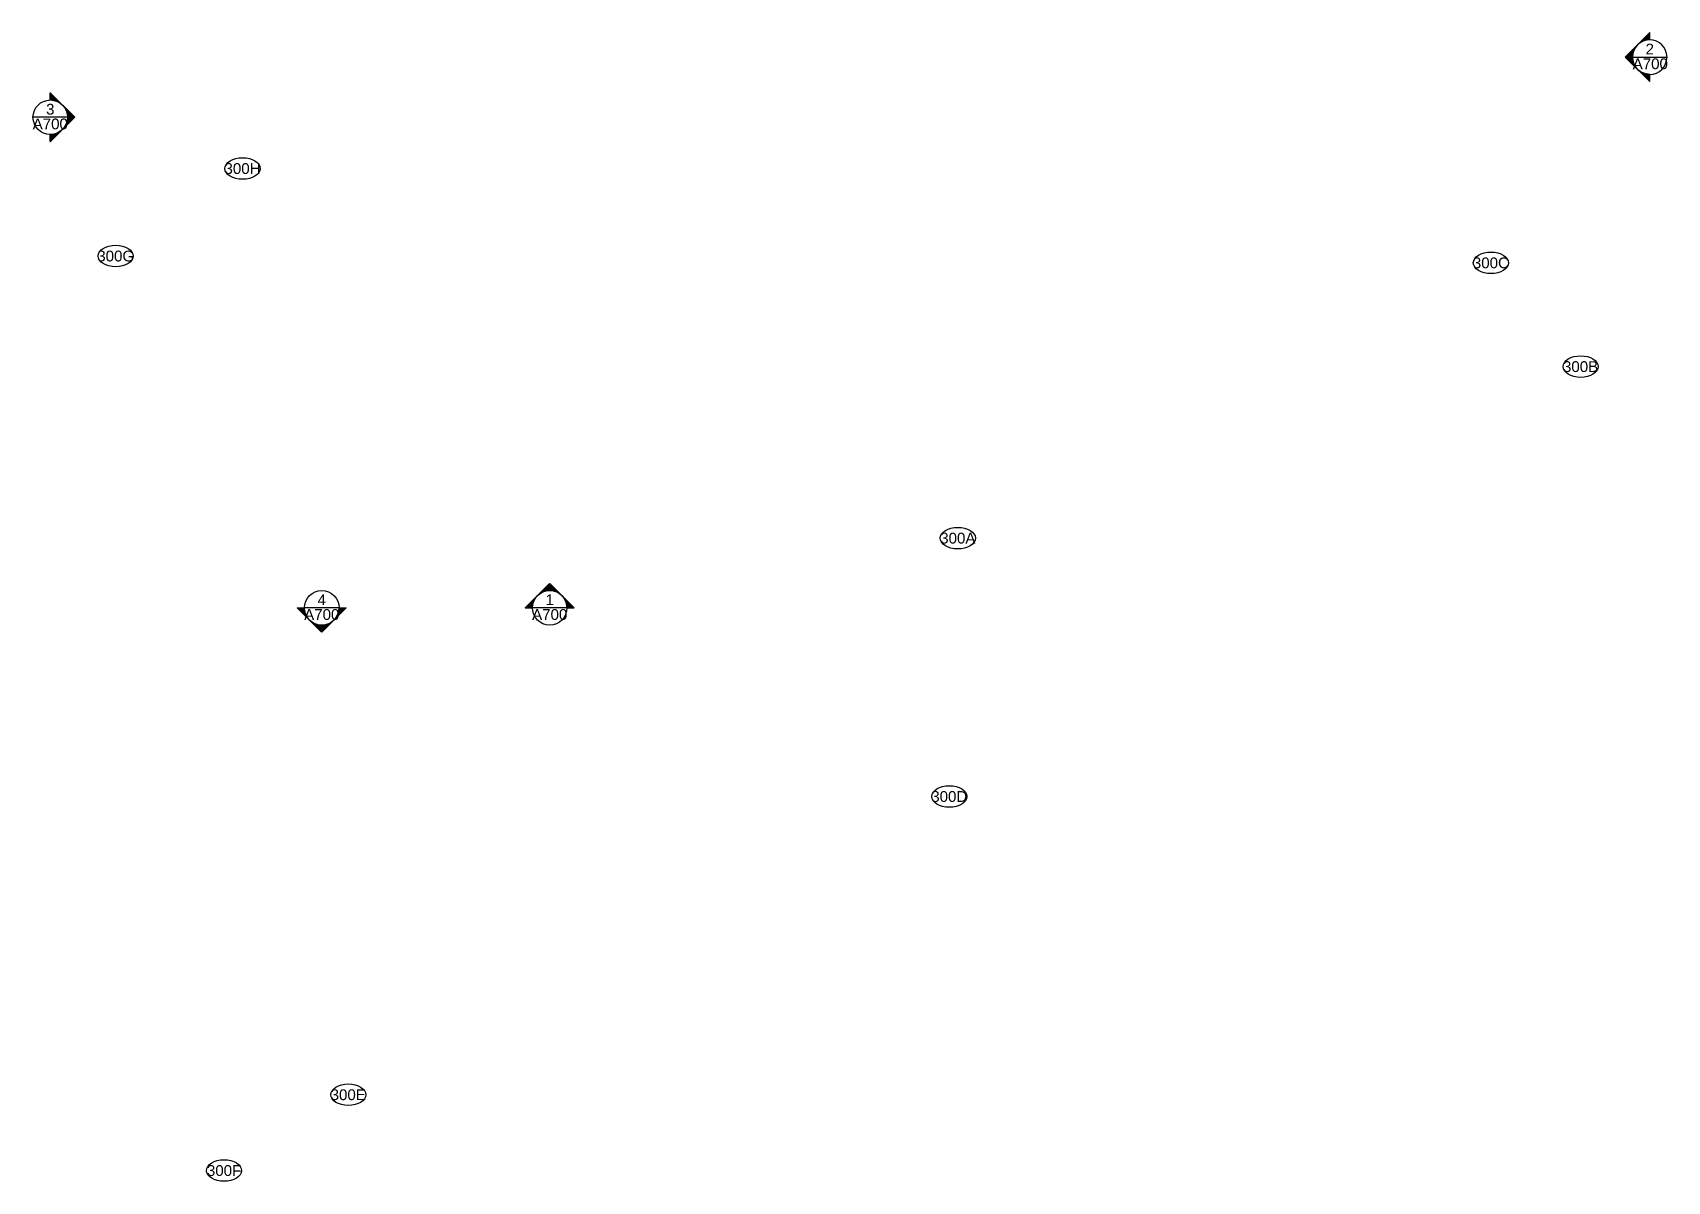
# Model space of a CAD drawing. Header units: inches. Extents: x 540 to 4861, y -166 to 2108.
# Drawn here: x 540 to 1297, y 573 to 1105 of the extents above; entities that cross this region are included whole.
import ezdxf
from ezdxf.enums import TextEntityAlignment as Align

# ---------------------------------------------------------------- set-up
doc = ezdxf.new("R2010")
doc.units = ezdxf.units.IN
doc.header["$LTSCALE"] = 96
doc.header["$MEASUREMENT"] = 0
doc.layers.add('A-Anno-Flor', color=7, linetype='Continuous')
doc.layers.add('A-Door-Iden', color=7, linetype='Continuous')
doc.styles.add('XFINE_0', font='swissl.ttf')
doc.styles.add('XFINE_1-8', font='swissl.ttf', dxfattribs={"height": 10})

# ---------------------------------------------------------------- blocks, each defined once
blk = doc.blocks.new('OTJCustomDoorTag-P')
at = {"color": 4}
blk.add_ellipse((0, 0), major_axis=(-2.03, 0), ratio=0.615385, dxfattribs=at)
at = {"style": 'XFINE_0', "width": 0.7}
blk.add_attdef('DOOR:NUM', text='', height=1, dxfattribs=at).set_placement((0, 0), align=Align.MIDDLE)
at = {"style": 'XFINE_0', "width": 0.7, "flags": 1}
for tag, p in [('DOOR:HDWR', (5.16, -4)), ('DOOR:MAT', (5.16, -5.85)), ('DOOR:FRAME', (5.16, -7.66)), ('DOOR:NEWRELOC', (5.16, -9.46)), ('DOOR:RATING', (5.16, -11.26)), ('DOOR:ROOM', (5.16, -13.01)), ('DOOR:TYPE', (5.16, -14.63)), ('DOOR:COST', (5.16, -16.25))]:
    blk.add_attdef(tag, text='', height=1, dxfattribs=at).set_placement(p, align=Align.MIDDLE_LEFT)
blk = doc.blocks.new('OTJ_Elev')
at = {"color": 0}
blk.add_line((2, 0), (-2, 0), dxfattribs=at)
blk.add_circle((0, 0), 2, dxfattribs=at)
at = {"color": 0, "style": 'XFINE_0', "width": 0.8}
blk.add_attdef('NUMBER', text='', height=1, dxfattribs=at).set_placement((0, 0.38), align=Align.CENTER)
blk.add_attdef('SHEET', text='', height=1, dxfattribs=at).set_placement((0, -0.42), align=Align.TOP_CENTER)
blk = doc.blocks.new('OTJ_Elev_Arrow')
h = blk.add_hatch()
h.set_pattern_fill('_USER', color=0, scale=0.008, angle=90, style=0, pattern_type=0)
h.set_pattern_definition([(90, (0, 0), (-0.008, 5e-19), [])])
h.paths.add_polyline_path([(-1.41, 1.41), (-2.83, 0), (-2, 0, -0.198912)])
h.paths.add_polyline_path([(0, 2.83), (-1.41, 1.41, -0.414214), (1.41, 1.41)])
h.paths.add_polyline_path([(1.41, 1.41, -0.198912), (2, 0), (2.83, 0)])
h = blk.add_hatch(color=0)
h.paths.add_polyline_path([(-1.41, 1.41), (-2.83, 0), (-2, 0, -0.198912)])
h.paths.add_polyline_path([(0, 2.83), (-1.41, 1.41, -0.414214), (1.41, 1.41)])
h.paths.add_polyline_path([(1.9, 0.93), (1.8, 0.88, -0.114349), (2, 0), (2.83, 0)])
h.paths.add_polyline_path([(1.41, 1.41, -0.082683), (1.8, 0.88), (1.9, 0.93)])
at = {"color": 0}
blk.add_lwpolyline([(-2, 0), (-2.83, 0), (0, 2.83), (2.83, 0), (2, 0)], dxfattribs=at)
blk.add_lwpolyline([(-2, 0), (-2.83, 0), (0, 2.83), (2.83, 0), (2, 0)], dxfattribs=at)

msp = doc.modelspace()

# ---------------------------------------------------------------- block references
at = {"layer": 'A-Anno-Flor', "yscale": 4, "zscale": 4}
for p, xscale, rotation in [((1288.53, 1093.79), -4, 90), ((548.02, 1065.94), 4, 270), ((673.7, 838.68), 4, 180)]:
    msp.add_blockref('OTJ_Elev_Arrow', p, dxfattribs=dict(at, xscale=xscale, rotation=rotation))
at = {"layer": 'A-Anno-Flor'}
ref = msp.add_blockref('OTJ_Elev', (1288.53, 1093.77), dxfattribs=dict(at, xscale=-4, yscale=4, zscale=4))
ref.add_attrib('NUMBER', '2', dxfattribs={"layer": '0', "color": 0, "height": 5, "style": 'XFINE_1-8'}).set_placement((1288.53, 1093.5), align=Align.BOTTOM_CENTER)
ref.add_attrib('SHEET', 'A700', dxfattribs={"layer": '0', "color": 0, "height": 5, "style": 'XFINE_1-8'}).set_placement((1288.79, 1086.68), align=Align.BOTTOM_CENTER)
ref = msp.add_blockref('OTJ_Elev', (548.01, 1065.92), dxfattribs=dict(at, xscale=4, yscale=4, zscale=4))
ref.add_attrib('NUMBER', '3', dxfattribs={"layer": '0', "color": 0, "height": 5, "style": 'XFINE_1-8'}).set_placement((548.01, 1065.66), align=Align.BOTTOM_CENTER)
ref.add_attrib('SHEET', 'A700', dxfattribs={"layer": '0', "color": 0, "height": 5, "style": 'XFINE_1-8'}).set_placement((548.01, 1058.84), align=Align.BOTTOM_CENTER)
at = {"layer": 'A-Anno-Flor', "xscale": -4, "yscale": 4, "zscale": 4}
msp.add_blockref('OTJ_Elev_Arrow', (779.24, 838.68), dxfattribs=at)
at = {"layer": 'A-Anno-Flor'}
ref = msp.add_blockref('OTJ_Elev', (673.7, 838.68), dxfattribs=dict(at, xscale=4, yscale=4, zscale=4))
ref.add_attrib('NUMBER', '4', dxfattribs={"layer": '0', "color": 0, "height": 5, "style": 'XFINE_1-8'}).set_placement((673.7, 838.42), align=Align.BOTTOM_CENTER)
ref.add_attrib('SHEET', 'A700', dxfattribs={"layer": '0', "color": 0, "height": 5, "style": 'XFINE_1-8'}).set_placement((673.7, 831.59), align=Align.BOTTOM_CENTER)
ref = msp.add_blockref('OTJ_Elev', (779.24, 838.68), dxfattribs=dict(at, xscale=4, yscale=4, zscale=4))
ref.add_attrib('NUMBER', '1', dxfattribs={"layer": '0', "color": 0, "height": 5, "style": 'XFINE_1-8'}).set_placement((779.24, 838.42), align=Align.BOTTOM_CENTER)
ref.add_attrib('SHEET', 'A700', dxfattribs={"layer": '0', "color": 0, "height": 5, "style": 'XFINE_1-8'}).set_placement((779.24, 831.59), align=Align.BOTTOM_CENTER)
at = {"layer": 'A-Door-Iden', "color": 7, "linetype": 'Continuous', "lineweight": -3}
ref = msp.add_blockref('OTJCustomDoorTag-P', (637.01, 1042.17), dxfattribs=dict(at, xscale=4, yscale=4, zscale=4))
ref.add_attrib('DOOR:NUM', '300H', dxfattribs={"layer": '0', "height": 5, "style": 'XFINE_1-8'}).set_placement((637.01, 1042.17), align=Align.MIDDLE)
ref = msp.add_blockref('OTJCustomDoorTag-P', (578.31, 1001.64), dxfattribs=dict(at, xscale=4, yscale=4, zscale=4))
ref.add_attrib('DOOR:NUM', '300G', dxfattribs={"layer": '0', "height": 5, "style": 'XFINE_1-8'}).set_placement((578.31, 1001.64), align=Align.MIDDLE)
ref = msp.add_blockref('OTJCustomDoorTag-P', (1214.98, 998.48), dxfattribs=dict(at, xscale=4, yscale=4, zscale=4))
ref.add_attrib('DOOR:NUM', '300C', dxfattribs={"layer": '0', "height": 5, "style": 'XFINE_1-8'}).set_placement((1214.98, 998.48), align=Align.MIDDLE)
ref = msp.add_blockref('OTJCustomDoorTag-P', (1256.52, 950.42), dxfattribs=dict(at, xscale=4, yscale=4, zscale=4))
ref.add_attrib('DOOR:NUM', '300B', dxfattribs={"layer": '0', "height": 5, "style": 'XFINE_1-8'}).set_placement((1256.52, 950.42), align=Align.MIDDLE)
ref = msp.add_blockref('OTJCustomDoorTag-P', (968.19, 870.97), dxfattribs=dict(at, xscale=4, yscale=4, zscale=4))
ref.add_attrib('DOOR:NUM', '300A', dxfattribs={"layer": '0', "height": 5, "style": 'XFINE_1-8'}).set_placement((968.19, 870.97), align=Align.MIDDLE)
ref = msp.add_blockref('OTJCustomDoorTag-P', (964.24, 751.29), dxfattribs=dict(at, xscale=4, yscale=4, zscale=4))
ref.add_attrib('DOOR:NUM', '300D', dxfattribs={"layer": '0', "height": 5, "style": 'XFINE_1-8'}).set_placement((964.24, 751.29), align=Align.MIDDLE)
ref = msp.add_blockref('OTJCustomDoorTag-P', (685.96, 613.15), dxfattribs=dict(at, xscale=4, yscale=4, zscale=4))
ref.add_attrib('DOOR:NUM', '300E', dxfattribs={"layer": '0', "height": 5, "style": 'XFINE_1-8'}).set_placement((685.96, 613.15), align=Align.MIDDLE)
ref = msp.add_blockref('OTJCustomDoorTag-P', (628.49, 578.03), dxfattribs=dict(at, xscale=4, yscale=4, zscale=4))
ref.add_attrib('DOOR:NUM', '300F', dxfattribs={"layer": '0', "height": 5, "style": 'XFINE_1-8'}).set_placement((628.49, 578.03), align=Align.MIDDLE)

doc.saveas('drawing.dxf')
